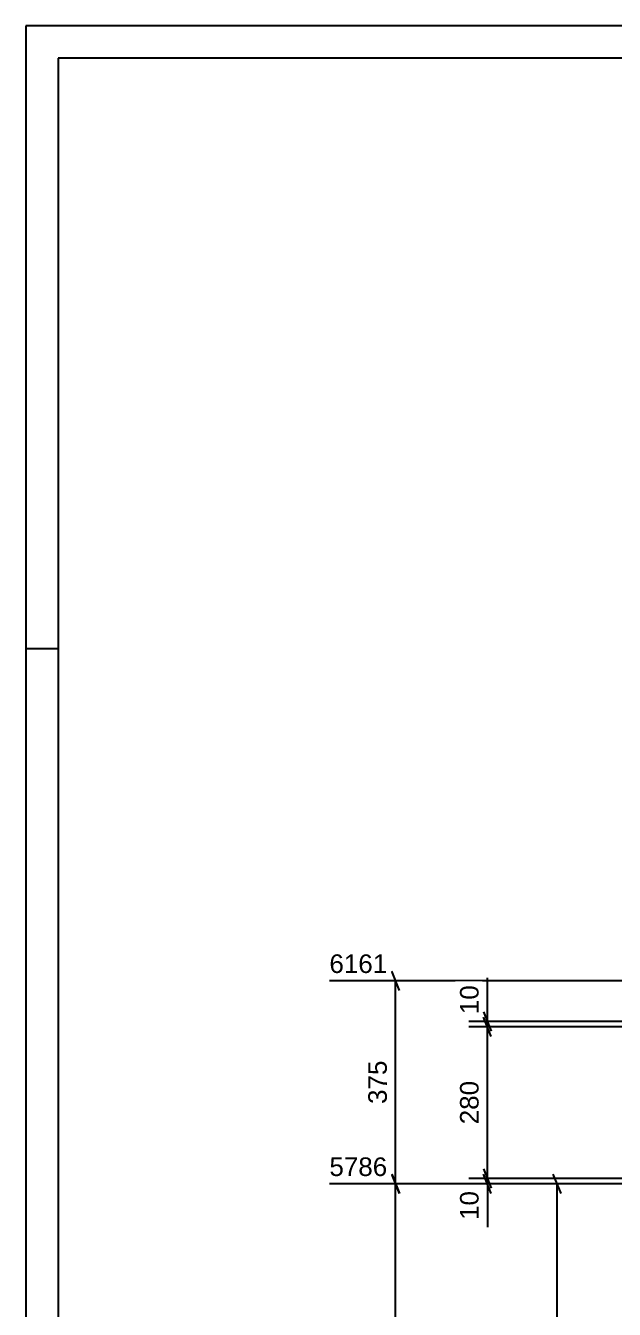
# Model space of a CAD drawing. Header units: millimetres. Extents: x -282 to 907, y -340 to 501.
# Drawn here: x -281.7 to -191, y 303.4 to 501.1 of the extents above; entities that cross this region are included whole.
import ezdxf

# ---------------------------------------------------------------- set-up
doc = ezdxf.new("R2010")
doc.units = ezdxf.units.MM
doc.styles.add('Arial', font='ARIAL.TTF', dxfattribs={"height": 0.2})

# ---------------------------------------------------------------- blocks, each defined once
blk = doc.blocks.new('Unknown-284934793-1132')
at = {"color": 5, "linetype": 'Continuous'}
for p, q in [((907.31, 501.09), (-281.69, 501.09)), ((-281.69, 501.09), (-281.69, -339.91)), ((902.31, 496.09), (-276.69, 496.09)), ((-276.69, 496.09), (-276.69, -334.91)), ((-276.69, 405.09), (-281.69, 405.09))]:
    blk.add_line(p, q, dxfattribs=at)
blk = doc.blocks.new('StraightDimension-284934793-55305 - 47433')
at = {"color": 7, "linetype": 'Continuous'}
for p, q in [((-181.93, 322.72), (-234.88, 322.72)), ((-224.08, 321.22), (-225.28, 324.22)), ((-224.68, 56.88), (-224.68, 322.72))]:
    blk.add_line(p, q, dxfattribs=at)
at = {"color": 0, "linetype": 'Continuous'}
blk.add_wipeout([(-225.38, 323.32), (-225.38, 327.52), (-235.48, 327.52), (-235.48, 323.32)], dxfattribs=at)
at = {"color": 3, "linetype": 'Continuous', "style": 'Arial'}
blk.add_text('5786', height=2.865, dxfattribs=at).set_placement((-234.88, 323.92))
blk = doc.blocks.new('StraightDimension-284934793-55304 - 47433')
at = {"color": 7, "linetype": 'Continuous'}
for p, q in [((-21.83, 353.99), (-234.88, 353.99)), ((-224.08, 352.49), (-225.28, 355.49)), ((-224.68, 322.72), (-224.68, 353.99)), ((-181.93, 322.72), (-234.88, 322.72)), ((-225.28, 324.22), (-224.08, 321.22))]:
    blk.add_line(p, q, dxfattribs=at)
at = {"color": 0, "linetype": 'Continuous'}
blk.add_wipeout([(-225.38, 354.59), (-225.38, 358.79), (-235.48, 358.79), (-235.48, 354.59)], dxfattribs=at)
at = {"color": 0}
blk.add_wipeout([(-225.43, 342.29), (-229.63, 342.29), (-229.63, 334.42), (-225.43, 334.42)], dxfattribs=at)
at = {"color": 3, "linetype": 'Continuous', "style": 'Arial'}
blk.add_text('6161', height=2.865, dxfattribs=at).set_placement((-234.88, 355.19))
at = {"color": 3, "style": 'Arial'}
blk.add_text('375', height=2.865, rotation=90.0002, dxfattribs=at).set_placement((-226.03, 335.02))
blk = doc.blocks.new('StraightDimension-284934793-55331 - 47433')
at = {"color": 7, "linetype": 'Continuous'}
for p, q in [((-211.14, 325.05), (-209.94, 322.05)), ((-182.43, 323.55), (-213.39, 323.55)), ((-181.93, 322.72), (-213.39, 322.72)), ((-209.94, 321.22), (-211.14, 324.22)), ((-210.54, 322.72), (-210.54, 323.55))]:
    blk.add_line(p, q, dxfattribs=at)
at = {"color": 0}
blk.add_wipeout([(-211.29, 322.2), (-215.49, 322.2), (-215.49, 316.55), (-211.29, 316.55)], dxfattribs=at)
at = {"color": 7, "linetype": 'Continuous'}
blk.add_line((-210.54, 322.72), (-210.54, 316.02), dxfattribs=at)
blk.add_line((-210.54, 322.72), (-210.54, 316.02), dxfattribs=at)
at = {"color": 3, "style": 'Arial'}
blk.add_text('10', height=2.865, rotation=90.0002, dxfattribs=at).set_placement((-211.89, 317.15))
blk = doc.blocks.new('StraightDimension-284934793-55391 - 47433')
at = {"color": 7, "linetype": 'Continuous'}
for p, q in [((-181.51, 322.72), (-202.63, 322.72)), ((-199.18, 321.22), (-200.38, 324.22)), ((-199.78, 81.88), (-199.78, 322.72))]:
    blk.add_line(p, q, dxfattribs=at)
blk = doc.blocks.new('StraightDimension-284934793-55329 - 47433')
at = {"color": 7, "linetype": 'Continuous'}
for p, q in [((-211.14, 349.22), (-209.94, 346.22)), ((-209.94, 345.39), (-211.14, 348.39)), ((-181.93, 347.72), (-213.39, 347.72)), ((-182.43, 346.89), (-213.39, 346.89)), ((-210.54, 346.89), (-210.54, 347.72))]:
    blk.add_line(p, q, dxfattribs=at)
at = {"color": 0}
blk.add_wipeout([(-211.29, 353.89), (-215.49, 353.89), (-215.49, 348.25), (-211.29, 348.25)], dxfattribs=at)
at = {"color": 7, "linetype": 'Continuous'}
blk.add_line((-210.54, 347.72), (-210.54, 354.42), dxfattribs=at)
blk.add_line((-210.54, 347.72), (-210.54, 354.42), dxfattribs=at)
at = {"color": 3, "style": 'Arial'}
blk.add_text('10', height=2.865, rotation=90.0002, dxfattribs=at).set_placement((-211.89, 348.85))
blk = doc.blocks.new('StraightDimension-284934793-55330 - 47433')
at = {"color": 7, "linetype": 'Continuous'}
for p, q in [((-209.94, 345.39), (-211.14, 348.39)), ((-182.43, 346.89), (-213.39, 346.89)), ((-210.54, 323.55), (-210.54, 346.89)), ((-211.14, 325.05), (-209.94, 322.05)), ((-182.43, 323.55), (-213.39, 323.55))]:
    blk.add_line(p, q, dxfattribs=at)
at = {"color": 0}
blk.add_wipeout([(-211.29, 339.16), (-215.49, 339.16), (-215.49, 331.29), (-211.29, 331.29)], dxfattribs=at)
at = {"color": 3, "style": 'Arial'}
blk.add_text('280', height=2.865, rotation=90.0002, dxfattribs=at).set_placement((-211.89, 331.89))

msp = doc.modelspace()

# ---------------------------------------------------------------- block references
msp.add_blockref('Unknown-284934793-1132', (0, 0))

# ---------------------------------------------------------------- next in the draw order: block references
msp.add_blockref('StraightDimension-284934793-55305 - 47433', (0, 0))

# ---------------------------------------------------------------- next in the draw order: block references
msp.add_blockref('StraightDimension-284934793-55304 - 47433', (0, 0))

# ---------------------------------------------------------------- next in the draw order: block references
for name in ['StraightDimension-284934793-55329 - 47433', 'StraightDimension-284934793-55331 - 47433']:
    msp.add_blockref(name, (0, 0))

# ---------------------------------------------------------------- next in the draw order: block references
msp.add_blockref('StraightDimension-284934793-55391 - 47433', (0, 0))

# ---------------------------------------------------------------- next in the draw order: block references
msp.add_blockref('StraightDimension-284934793-55330 - 47433', (0, 0))

doc.saveas('drawing.dxf')
